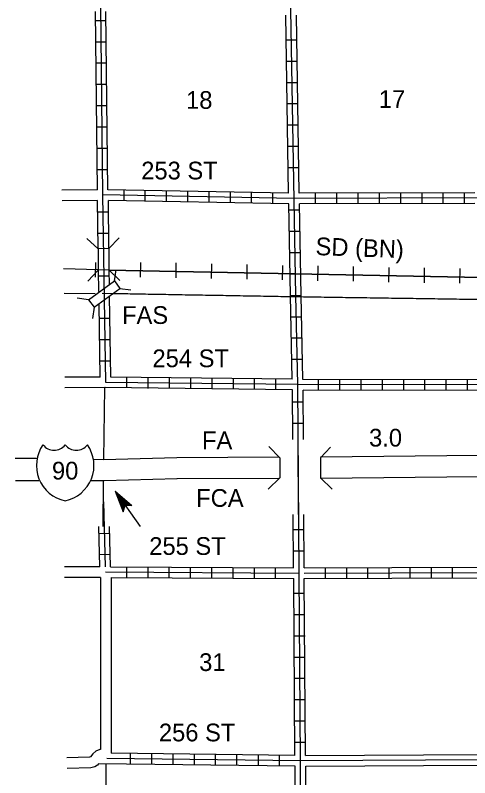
# Model space of a CAD drawing. Extents: x 1640401 to 2170926, y 15777135 to 16153493.
# Drawn here: x 1816204 to 1829016, y 15865106 to 15886613 of the extents above; entities that cross this region are included whole.
import ezdxf

# ---------------------------------------------------------------- set-up
doc = ezdxf.new("R2010")
doc.units = 0
for name, color, linetype in [('L11', 7, 'Continuous'), ('L14', 7, 'Continuous'), ('L15', 7, 'Continuous'), ('L18', 7, 'Continuous'), ('L2', 7, 'Continuous'), ('L21', 7, 'Continuous'), ('L22', 7, 'Continuous'), ('L28', 7, 'Continuous'), ('L3', 7, 'Continuous'), ('L30', 7, 'Continuous'), ('L5', 7, 'Continuous'), ('L50', 7, 'Continuous'), ('L6', 7, 'Continuous'), ('L8', 7, 'Continuous')]:
    doc.layers.add(name, color=color, linetype=linetype)

msp = doc.modelspace()

# ---------------------------------------------------------------- linework, layer by layer
at = {"layer": 'L11'}
for points in [[(1818610, 15870751), (1818610, 15865906)], [(1818910, 15870751), (1818910, 15865799)], [(1824388, 15865734), (1829372, 15865761)], [(1824393, 15865434), (1829377, 15865461)]]:
    msp.add_lwpolyline(points, dxfattribs=at)
at = {"layer": 'L14'}
msp.add_lwpolyline([(1818839, 15879426), (1834589, 15879115)], dxfattribs=at)
at = {"layer": 'L15'}
for p, q in [((1819736, 15879643), (1819726, 15879226)), ((1820734, 15879627), (1820729, 15879210)), ((1821737, 15879601), (1821727, 15879184)), ((1822735, 15879585), (1822730, 15879168)), ((1823738, 15879558), (1823728, 15879152)), ((1824736, 15879543), (1824726, 15879125)), ((1825734, 15879527), (1825729, 15879110)), ((1826737, 15879500), (1826727, 15879083)), ((1827735, 15879485), (1827730, 15879067)), ((1828738, 15879469), (1828728, 15879052))]:
    msp.add_line(p, q, dxfattribs=at)
msp.add_lwpolyline([(1834589, 15879115), (1818839, 15879426)], dxfattribs=at)
at = {"layer": 'L18'}
for p, q in [((1818538, 15880023), (1818226, 15880319)), ((1818839, 15880034), (1819129, 15880335)), ((1818839, 15880034), (1818538, 15880023)), ((1818538, 15880023), (1818543, 15879426)), ((1818839, 15880034), (1818844, 15879432)), ((1818543, 15879426), (1818253, 15879115)), ((1818844, 15879432), (1818543, 15879426)), ((1818844, 15879432), (1819156, 15879131)), ((1818997, 15879125), (1819045, 15879432)), ((1818268, 15878582), (1818997, 15879125)), ((1818997, 15879125), (1819156, 15878909)), ((1818427, 15878376), (1819156, 15878909)), ((1819156, 15878909), (1819462, 15878867)), ((1818268, 15878582), (1817952, 15878634)), ((1818268, 15878582), (1818427, 15878376)), ((1818427, 15878376), (1818379, 15878059)), ((1823659, 15874131), (1823353, 15874447)), ((1824805, 15874131), (1825095, 15874426)), ((1823659, 15874131), (1823659, 15873566)), ((1824805, 15874131), (1824805, 15873566)), ((1823659, 15873566), (1823337, 15873243)), ((1824805, 15873566), (1825138, 15873243))]:
    msp.add_line(p, q, dxfattribs=at)
at = {"layer": 'L2'}
for points in [[(1818717, 15876111), (1818696, 15874083)], [(1818686, 15873460), (1818674, 15872195)], [(1818760, 15865496), (1818760, 15860460)]]:
    msp.add_lwpolyline(points, dxfattribs=at)
at = {"layer": 'L28'}
for p, q in [((1819018, 15873185), (1819493, 15872789)), ((1819018, 15873185), (1819245, 15872610)), ((1819018, 15873185), (1819726, 15872193)), ((1819055, 15873127), (1819235, 15872657)), ((1819087, 15873117), (1819451, 15872811)), ((1819087, 15873064), (1819245, 15872673)), ((1819113, 15873064), (1819435, 15872800)), ((1819134, 15873006), (1819256, 15872710)), ((1819161, 15873006), (1819393, 15872789)), ((1819171, 15872943), (1819272, 15872742)), ((1819177, 15872969), (1819272, 15872832)), ((1819192, 15872958), (1819372, 15872789)), ((1819203, 15872927), (1819272, 15872832)), ((1819229, 15872869), (1819277, 15872774)), ((1819245, 15872610), (1819303, 15872784)), ((1819261, 15872874), (1819351, 15872789)), ((1819277, 15872842), (1819314, 15872800)), ((1819277, 15872811), (1819288, 15872774)), ((1819493, 15872789), (1819303, 15872784))]:
    msp.add_line(p, q, dxfattribs=at)
at = {"layer": 'L3'}
for centre, radius, start, end in [((1817820, 15873915), 1019, 145.1421, 258.0921), ((1817299, 15874736), 393, 217.3749, 322.2366), ((1817925, 15874736), 393, 217.7656, 322.6274), ((1817404, 15873915), 1019, 281.9101, 34.8601)]:
    msp.add_arc(centre, radius, start, end, dxfattribs=at)
at = {"layer": 'L5'}
for points in [[(1820755, 15874131), (1818696, 15874072)], [(1823638, 15874152), (1820761, 15874131)], [(1829361, 15874194), (1829261, 15874194), (1824805, 15874152)], [(1820771, 15873534), (1818712, 15873476)], [(1823638, 15873550), (1820761, 15873534)], [(1834377, 15873434), (1829261, 15873592), (1824810, 15873550)]]:
    msp.add_lwpolyline(points, dxfattribs=at)
at = {"layer": 'L50'}
msp.add_line((1818464, 15879643), (1818453, 15879226), dxfattribs=at)
for points in [[(1818522, 15881692), (1817519, 15881676)], [(1818527, 15881391), (1817529, 15881375)], [(1818543, 15879432), (1817561, 15879458)], [(1818453, 15878756), (1817587, 15878766)], [(1818601, 15876406), (1817603, 15876401)], [(1818754, 15876111), (1817603, 15876100)], [(1816801, 15874109), (1816204, 15874115)], [(1818696, 15874072), (1818422, 15874083)], [(1816869, 15873476), (1816209, 15873476)], [(1818712, 15873476), (1818337, 15873476)], [(1818585, 15871052), (1817593, 15871052)], [(1818610, 15870751), (1817593, 15870751)], [(1818610, 15865906), (1818587, 15865903), (1818474, 15865855), (1818390, 15865780), (1818322, 15865691), (1818293, 15865683), (1817658, 15865668)], [(1818553, 15865499), (1818522, 15865458), (1818448, 15865414), (1818335, 15865384), (1817665, 15865369)]]:
    msp.add_lwpolyline(points, dxfattribs=at)
at = {"layer": 'L6'}
for points in [[(1818650, 15878773), (1818899, 15878768), (1818946, 15878767), (1818996, 15878766), (1819047, 15878766), (1819100, 15878765), (1819154, 15878764), (1819209, 15878763), (1819265, 15878762), (1819323, 15878761), (1819380, 15878760), (1819439, 15878759), (1819498, 15878758), (1819559, 15878757), (1819620, 15878756), (1819684, 15878754), (1819747, 15878753), (1819812, 15878752), (1819879, 15878751), (1819946, 15878750), (1820014, 15878749), (1820084, 15878747), (1820154, 15878746), (1820227, 15878745), (1820299, 15878744), (1820373, 15878742), (1820448, 15878741), (1820524, 15878740), (1820599, 15878738), (1820676, 15878737), (1820754, 15878736), (1820832, 15878734), (1820911, 15878733), (1820991, 15878731), (1821071, 15878730), (1821152, 15878729), (1821233, 15878727), (1821316, 15878726), (1821400, 15878724), (1821482, 15878723), (1821565, 15878721), (1821648, 15878720), (1821732, 15878718), (1821815, 15878717), (1821897, 15878716), (1821979, 15878714), (1822061, 15878713), (1822143, 15878711), (1822224, 15878710), (1822305, 15878708), (1822385, 15878707), (1822466, 15878706), (1822546, 15878704), (1822626, 15878703), (1822707, 15878701), (1822789, 15878700), (1822871, 15878698), (1822952, 15878697), (1823035, 15878696), (1823118, 15878694), (1823201, 15878693), (1823283, 15878691), (1823365, 15878690), (1823448, 15878688), (1823531, 15878687), (1823612, 15878685), (1823693, 15878684), (1823774, 15878683), (1824011, 15878678)], [(1824011, 15878678), (1824330, 15878674), (1824410, 15878672), (1824491, 15878671), (1824574, 15878670), (1824659, 15878669), (1824742, 15878668), (1824827, 15878666), (1824913, 15878665), (1824997, 15878664), (1825083, 15878663), (1825168, 15878661), (1825254, 15878660), (1825340, 15878659), (1825425, 15878657), (1825511, 15878656), (1825598, 15878655), (1825684, 15878654), (1825771, 15878652), (1825856, 15878651), (1825944, 15878650), (1826030, 15878648), (1826117, 15878647), (1826204, 15878646), (1826290, 15878645), (1826376, 15878643), (1826462, 15878642), (1826550, 15878641), (1826636, 15878639), (1826723, 15878638), (1826809, 15878637), (1826896, 15878636), (1826983, 15878634), (1827070, 15878633), (1827157, 15878632), (1827245, 15878630), (1827333, 15878629), (1827419, 15878628), (1827506, 15878627), (1827592, 15878625), (1827678, 15878624), (1827765, 15878623), (1827852, 15878621), (1827940, 15878620), (1828029, 15878619), (1828116, 15878617), (1828204, 15878616), (1828293, 15878615), (1828380, 15878614), (1828468, 15878612), (1828557, 15878611), (1828644, 15878610), (1828731, 15878608), (1828818, 15878607), (1828907, 15878606), (1828994, 15878604), (1829244, 15878601)], [(1824188, 15872528), (1824177, 15874645)]]:
    msp.add_lwpolyline(points, dxfattribs=at)
at = {"layer": 'L8'}
for p, q in [((1818770, 15886459), (1818469, 15886459)), ((1824145, 15885910), (1823844, 15885910)), ((1818770, 15885858), (1818469, 15885858)), ((1818781, 15885261), (1818480, 15885261)), ((1824156, 15885308), (1823855, 15885308)), ((1818786, 15884659), (1818485, 15884659)), ((1824161, 15884706), (1823860, 15884706)), ((1818796, 15884057), (1818496, 15884057)), ((1824171, 15884110), (1823870, 15884110)), ((1818796, 15883460), (1818496, 15883460)), ((1824177, 15883508), (1823876, 15883508)), ((1824192, 15882906), (1823897, 15882906)), ((1818802, 15882858), (1818501, 15882858)), ((1818812, 15882257), (1818511, 15882257)), ((1824203, 15882309), (1823902, 15882309)), ((1819272, 15881385), (1819272, 15881681)), ((1819868, 15881364), (1819868, 15881665)), ((1820470, 15881359), (1820470, 15881660)), ((1821072, 15881348), (1821072, 15881649)), ((1821669, 15881333), (1821669, 15881634)), ((1822271, 15881327), (1822271, 15881623)), ((1822867, 15881317), (1822867, 15881618)), ((1823469, 15881301), (1823469, 15881602)), ((1824668, 15881290), (1824668, 15881591)), ((1825270, 15881290), (1825270, 15881591)), ((1825871, 15881301), (1825871, 15881602)), ((1826468, 15881301), (1826468, 15881602)), ((1827070, 15881301), (1827070, 15881602)), ((1827672, 15881301), (1827672, 15881602)), ((1828269, 15881306), (1828269, 15881607)), ((1828870, 15881306), (1828870, 15881607)), ((1818828, 15881058), (1818527, 15881058)), ((1824219, 15881111), (1823918, 15881111)), ((1818839, 15880456), (1818538, 15880456)), ((1824229, 15880509), (1823928, 15880509)), ((1824245, 15879907), (1823944, 15879907)), ((1818855, 15879257), (1818554, 15879257)), ((1824251, 15879310), (1823955, 15879310)), ((1823960, 15878708), (1824261, 15878708)), ((1818876, 15878059), (1818580, 15878059)), ((1823976, 15878106), (1824277, 15878106)), ((1823987, 15877510), (1824288, 15877510)), ((1818886, 15877457), (1818585, 15877457)), ((1818897, 15876860), (1818596, 15876860)), ((1824002, 15876908), (1824303, 15876908)), ((1819351, 15876100), (1819351, 15876401)), ((1819953, 15876089), (1819953, 15876390)), ((1820555, 15876089), (1820555, 15876390)), ((1821151, 15876084), (1821151, 15876385)), ((1821753, 15876074), (1821753, 15876375)), ((1822355, 15876068), (1822355, 15876364)), ((1822952, 15876068), (1822952, 15876364)), ((1823554, 15876058), (1823554, 15876359)), ((1824752, 15876047), (1824752, 15876348)), ((1825354, 15876047), (1825354, 15876348)), ((1825951, 15876042), (1825951, 15876343)), ((1826553, 15876042), (1826553, 15876343)), ((1827154, 15876042), (1827154, 15876343)), ((1827751, 15876042), (1827751, 15876343)), ((1828353, 15876031), (1828353, 15876332)), ((1828955, 15876031), (1828955, 15876332)), ((1824018, 15875709), (1824319, 15875709)), ((1824029, 15875107), (1824330, 15875107)), ((1818863, 15871995), (1818565, 15871988)), ((1824045, 15872108), (1824346, 15872108)), ((1824055, 15871506), (1824351, 15871506)), ((1818877, 15871398), (1818578, 15871392)), ((1819346, 15870757), (1819346, 15871058)), ((1819948, 15870751), (1819948, 15871052)), ((1820544, 15870751), (1820544, 15871052)), ((1821146, 15870741), (1821146, 15871042)), ((1821743, 15870741), (1821743, 15871042)), ((1822345, 15870735), (1822345, 15871031)), ((1822946, 15870735), (1822946, 15871031)), ((1823543, 15870725), (1823543, 15871026)), ((1824942, 15871027), (1824943, 15870729)), ((1825539, 15871029), (1825540, 15870731)), ((1826135, 15871031), (1826136, 15870732)), ((1826732, 15871033), (1826733, 15870734)), ((1827329, 15871035), (1827330, 15870736)), ((1827925, 15871036), (1827926, 15870738)), ((1828522, 15871038), (1828523, 15870740)), ((1824060, 15870308), (1824361, 15870308)), ((1824060, 15869706), (1824361, 15869706)), ((1824071, 15869109), (1824372, 15869109)), ((1824071, 15868507), (1824372, 15868507)), ((1824076, 15867911), (1824377, 15867911)), ((1824076, 15867309), (1824377, 15867309)), ((1824087, 15866707), (1824388, 15866707)), ((1824092, 15866110), (1824393, 15866110)), ((1819446, 15865793), (1819446, 15865492)), ((1820043, 15865783), (1820043, 15865482)), ((1820644, 15865772), (1820644, 15865477)), ((1821246, 15865767), (1821246, 15865466)), ((1821843, 15865767), (1821843, 15865466)), ((1822445, 15865756), (1822445, 15865461)), ((1823047, 15865751), (1823047, 15865450)), ((1823643, 15865741), (1823643, 15865440))]:
    msp.add_line(p, q, dxfattribs=at)
for points in [[(1824113, 15878708), (1823976, 15886766), (1823918, 15892035), (1823844, 15897558)], [(1818754, 15876258), (1818670, 15881544), (1818612, 15886877), (1818596, 15892236), (1818564, 15897500)], [(1818522, 15881692), (1818464, 15886723)], [(1818818, 15881692), (1818760, 15886718)], [(1823902, 15881591), (1823828, 15886618)], [(1824203, 15881591), (1824129, 15886618)], [(1823902, 15881591), (1818818, 15881692)], [(1829156, 15881602), (1824203, 15881591)], [(1818543, 15880039), (1818527, 15881391)], [(1834562, 15881502), (1829309, 15881459), (1824060, 15881443), (1818670, 15881544)], [(1823913, 15881290), (1818828, 15881391)], [(1818844, 15880039), (1818828, 15881391)], [(1823960, 15878708), (1823913, 15881290)], [(1829161, 15881301), (1824214, 15881290)], [(1824261, 15878708), (1824214, 15881290)], [(1818564, 15878825), (1818554, 15879426)], [(1818860, 15879015), (1818855, 15879411)], [(1818902, 15876406), (1818860, 15878698)], [(1824013, 15876348), (1823960, 15878708)], [(1824245, 15865582), (1824203, 15870873), (1824171, 15876200), (1824113, 15878708)], [(1824314, 15876343), (1824261, 15878708)], [(1818601, 15876406), (1818569, 15878465)], [(1834662, 15876243), (1829388, 15876184), (1824171, 15876200), (1818754, 15876258)], [(1824013, 15876348), (1818902, 15876406)], [(1829235, 15876332), (1824314, 15876343)], [(1824018, 15876047), (1818717, 15876111)], [(1824026, 15874649), (1824018, 15876047)], [(1834662, 15876089), (1829388, 15876031), (1824319, 15876042)], [(1824327, 15874646), (1824319, 15876042)], [(1818693, 15872888), (1818735, 15871056)], [(1824045, 15871026), (1824037, 15872533)], [(1824346, 15871026), (1824338, 15872529)], [(1818585, 15871052), (1818559, 15872195)], [(1818886, 15871052), (1818860, 15872195)], [(1818886, 15871052), (1824045, 15871026)], [(1818744, 15870910), (1824203, 15870873)], [(1824346, 15871026), (1829293, 15871042)], [(1824346, 15870876), (1829293, 15870892)], [(1818910, 15870751), (1824055, 15870725)], [(1824087, 15865735), (1824055, 15870725)], [(1824351, 15870725), (1829293, 15870741)], [(1824388, 15865734), (1824351, 15870725)], [(1824087, 15865735), (1818910, 15865799)], [(1855951, 15865857), (1850613, 15865783), (1845344, 15865756), (1840058, 15865714), (1834821, 15865640), (1829530, 15865614), (1824245, 15865582)], [(1824092, 15865434), (1818553, 15865499)], [(1824245, 15865582), (1818786, 15865651)], [(1824409, 15844367), (1824409, 15844568), (1824330, 15849774), (1824330, 15855048), (1824245, 15860339), (1824245, 15865582)], [(1824092, 15860482), (1824092, 15865434)], [(1824393, 15860482), (1824393, 15865434)]]:
    msp.add_lwpolyline(points, dxfattribs=at)

# ---------------------------------------------------------------- texts
at = {"layer": 'L14'}
for s, p in [('18', (1821019, 15883973)), ('17', (1826452, 15883999)), ('31', (1821389, 15868117))]:
    msp.add_text(s, height=500, rotation=360, dxfattribs=at).set_placement(p)
at = {"layer": 'L15'}
msp.add_text('SD (BN)', height=500, rotation=357.944, dxfattribs=at).set_placement((1824662, 15879849))
at = {"layer": 'L21'}
msp.add_text('FAS', height=500, rotation=360, dxfattribs=at).set_placement((1819214, 15877906))
at = {"layer": 'L22'}
for s, p in [('FA', (1821468, 15874373)), ('FCA', (1821304, 15872747))]:
    msp.add_text(s, height=500, rotation=360, dxfattribs=at).set_placement(p)
at = {"layer": 'L28'}
msp.add_text('3.0', height=500, rotation=360, dxfattribs=at).set_placement((1826178, 15874447))
at = {"layer": 'L3'}
msp.add_text('90', height=500, rotation=360, dxfattribs=at).set_placement((1817239, 15873518))
at = {"layer": 'L30'}
for s, p in [('253 ST', (1819755, 15881982)), ('254 ST', (1820072, 15876686)), ('255 ST', (1819981, 15871391)), ('256 ST', (1820253, 15866132))]:
    msp.add_text(s, height=500, rotation=360, dxfattribs=at).set_placement(p)

doc.saveas('drawing.dxf')
